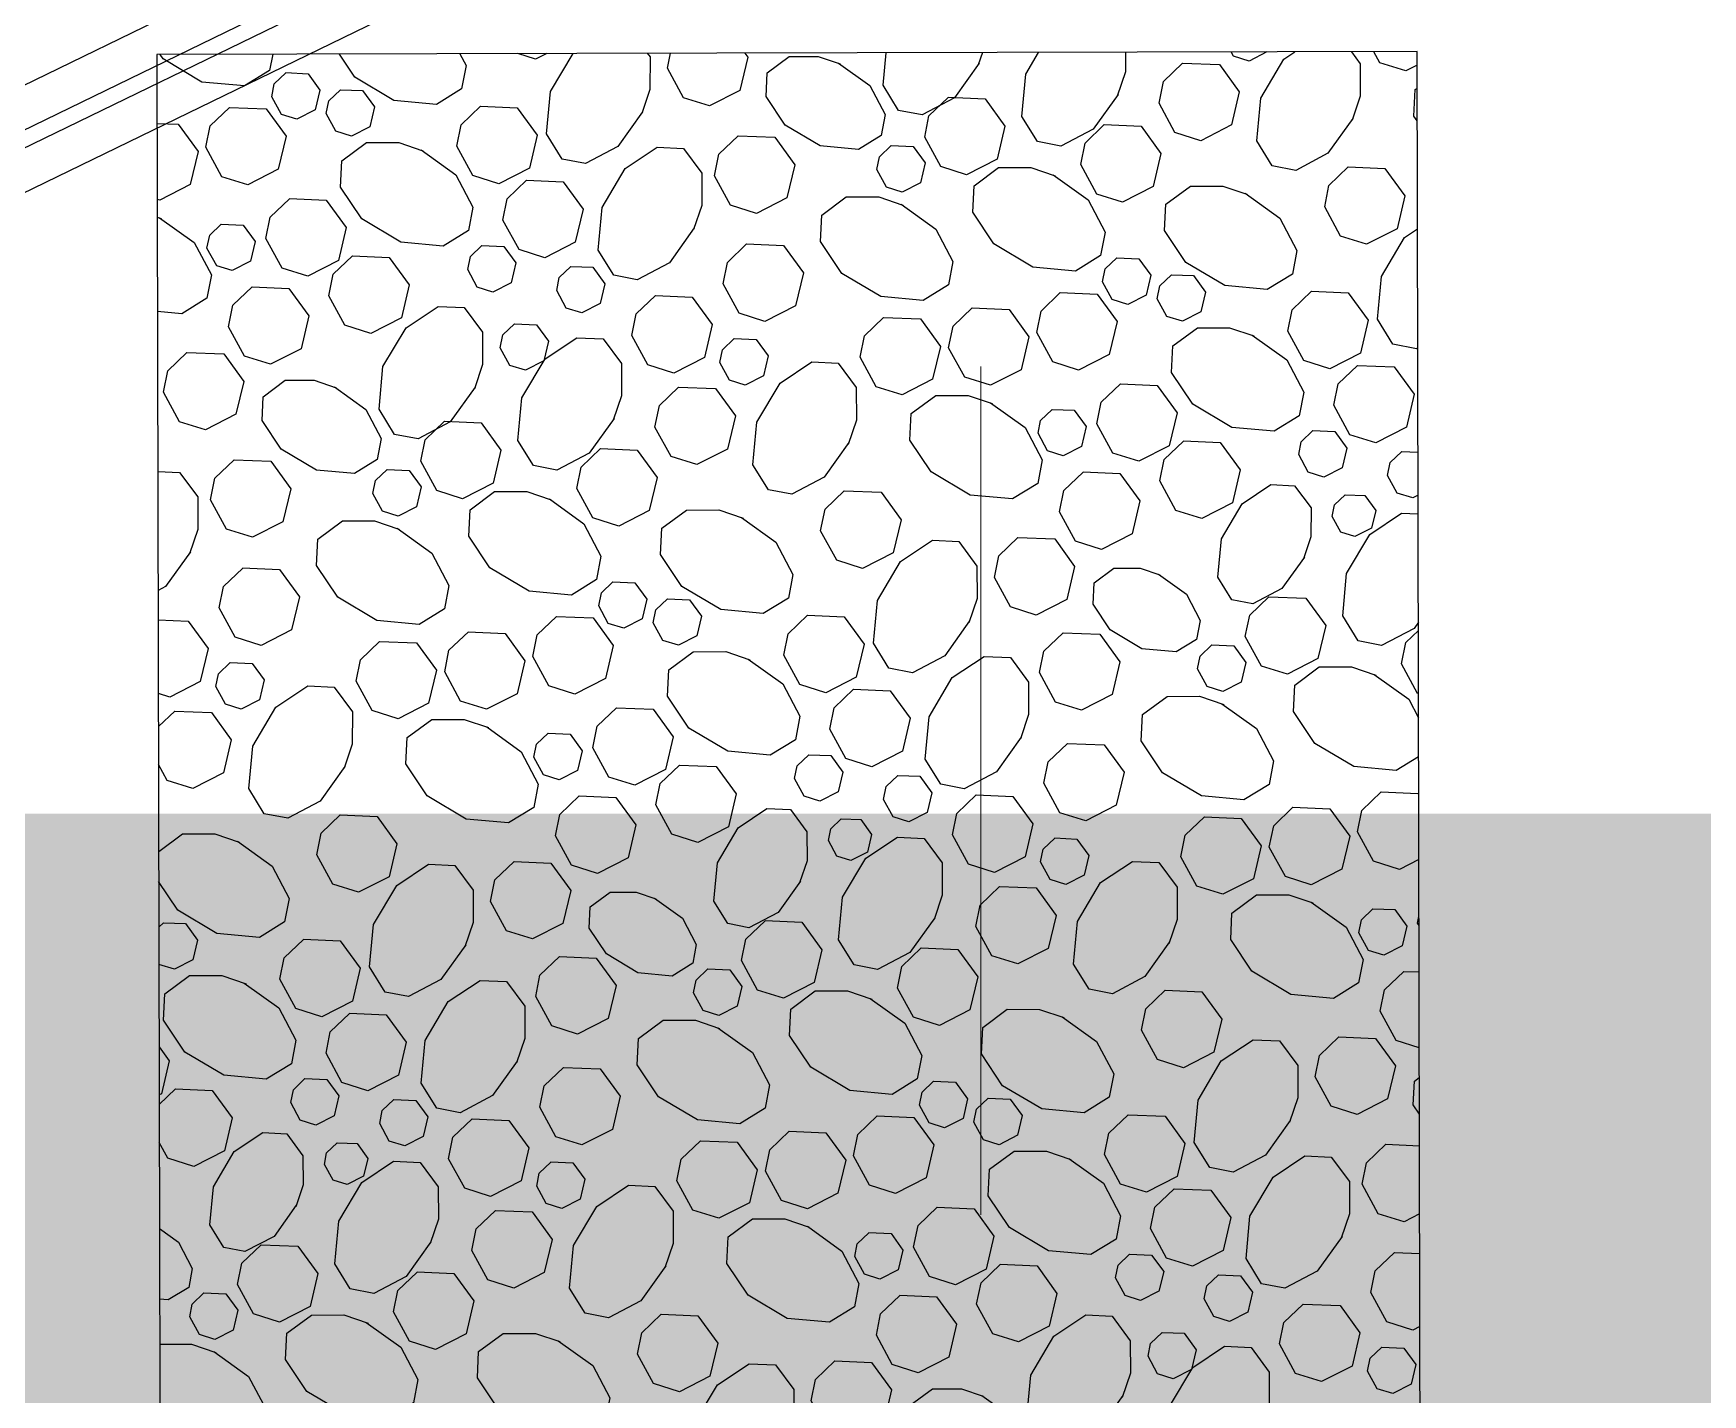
# Model space of a CAD drawing. Header units: feet. Extents: x 7707 to 9528, y 2602 to 5512.
# Drawn here: x 9242.41 to 9262.1, y 4014.53 to 4030.58 of the extents above; entities that cross this region are included whole.
import ezdxf

# ---------------------------------------------------------------- set-up
doc = ezdxf.new("R2010")
doc.units = ezdxf.units.FT
doc.header["$LTSCALE"] = 0.4
doc.header["$MEASUREMENT"] = 0
doc.linetypes.add('HIDDEN', pattern=[0.375, 0.25, -0.125])
for name, color, linetype in [('ECB', 84, 'Continuous'), ('grid', 254, 'HIDDEN'), ('STORM', 7, 'Continuous')]:
    doc.layers.add(name, color=color, linetype=linetype)

# ---------------------------------------------------------------- blocks, each defined once
blk = doc.blocks.new('A$C4CC417DA')
at = {"layer": 'STORM', "color": 1, "flags": 128}
blk.add_lwpolyline([(3.97, 16.571), (0, 7.94), (17.261, 0), (21.231, 8.631)], close=True, dxfattribs=at)
for points in [[(4.063, 16.528), (4.067, 16.434), (3.929, 16.282), (3.834, 16.276)], [(4.445, 16.353), (4.401, 16.346), (4.224, 16.438), (4.22, 16.456)], [(3.763, 16.121), (3.873, 16.144), (4.094, 16.042), (4.234, 15.909)], [(4.54, 15.735), (4.667, 15.982), (4.918, 16.032), (5.118, 15.874), (5.128, 15.616), (4.99, 15.464), (4.739, 15.448), (4.606, 15.545), (4.54, 15.736)], [(5.999, 15.637), (6, 15.626), (5.895, 15.48), (5.674, 15.454), (5.396, 15.615), (5.202, 15.897), (5.184, 16.012)], [(4.225, 15.92), (4.383, 15.64), (4.398, 15.365), (4.293, 15.219), (4.072, 15.193), (3.794, 15.354), (3.6, 15.636), (3.585, 15.734)], [(3.497, 15.543), (3.503, 15.391), (3.42, 15.3), (3.384, 15.298)], [(5.275, 15.09), (5.402, 15.337), (5.652, 15.386), (5.853, 15.229), (5.863, 14.97), (5.725, 14.819), (5.473, 14.802), (5.34, 14.9), (5.275, 15.09)], [(5.927, 15.17), (6.054, 15.417), (6.304, 15.467), (6.505, 15.309), (6.515, 15.051), (6.377, 14.899), (6.125, 14.883), (5.992, 14.98), (5.927, 15.17)], [(6.656, 15.201), (6.712, 15.309)], [(3.306, 14.93), (3.433, 15.177), (3.683, 15.227), (3.884, 15.069), (3.895, 14.81), (3.756, 14.659), (3.505, 14.643), (3.372, 14.74), (3.306, 14.93)], [(4.395, 14.947), (4.675, 15.105), (4.95, 15.119), (5.096, 15.014), (5.123, 14.793), (4.962, 14.516), (4.68, 14.322), (4.395, 14.277), (4.218, 14.369), (4.172, 14.595), (4.274, 14.816), (4.407, 14.956)], [(7.007, 15.174), (7.009, 15.129), (6.926, 15.038), (6.775, 15.028), (6.695, 15.087), (6.656, 15.201)], [(7.877, 14.774), (7.905, 14.725), (7.919, 14.449), (7.814, 14.303), (7.593, 14.277), (7.315, 14.438), (7.122, 14.72), (7.077, 15.005), (7.135, 15.115)], [(6.232, 14.658), (6.308, 14.806), (6.459, 14.836), (6.579, 14.741), (6.585, 14.586), (6.502, 14.496), (6.351, 14.486), (6.272, 14.544), (6.232, 14.658)], [(6.773, 14.676), (6.841, 14.809), (6.977, 14.836), (7.085, 14.751), (7.09, 14.611), (7.016, 14.529), (6.88, 14.52), (6.808, 14.573), (6.773, 14.676)], [(8.365, 14.549), (8.36, 14.543), (8.108, 14.527), (7.975, 14.624), (7.933, 14.748)], [(5.387, 14.546), (5.666, 14.704), (5.941, 14.718), (6.088, 14.613), (6.114, 14.392), (5.953, 14.114), (5.671, 13.921), (5.386, 13.876), (5.209, 13.968), (5.163, 14.194), (5.265, 14.415), (5.397, 14.555)], [(3.051, 14.573), (3.185, 14.512), (3.325, 14.379)], [(3.479, 14.2), (3.606, 14.447), (3.857, 14.496), (4.057, 14.339), (4.067, 14.08), (3.93, 13.929), (3.678, 13.912), (3.544, 14.01), (3.479, 14.2)], [(8.093, 14.307), (8.372, 14.465), (8.53, 14.473)], [(3.316, 14.39), (3.474, 14.11), (3.489, 13.835), (3.383, 13.689), (3.162, 13.662), (2.885, 13.824), (2.778, 13.979)], [(4.718, 14.184), (4.794, 14.332), (4.945, 14.362), (5.065, 14.267), (5.071, 14.112), (4.989, 14.021), (4.837, 14.011), (4.758, 14.069), (4.719, 14.184)], [(7.071, 14.2), (7.213, 13.948), (7.226, 13.701), (7.132, 13.569), (6.933, 13.545), (6.683, 13.69), (6.508, 13.944), (6.468, 14.201), (6.551, 14.359), (6.754, 14.402), (6.953, 14.309), (7.079, 14.19)], [(8.797, 14.351), (8.82, 14.153), (8.659, 13.875), (8.377, 13.682), (8.092, 13.637), (7.916, 13.729), (7.869, 13.955), (7.971, 14.176), (8.104, 14.316)], [(8.919, 13.983), (9.046, 14.23), (9.056, 14.232)], [(7.229, 13.833), (7.356, 14.08), (7.606, 14.13), (7.807, 13.972), (7.818, 13.714), (7.679, 13.562), (7.427, 13.545), (7.294, 13.643), (7.229, 13.833)], [(4.43, 13.864), (4.506, 14.012), (4.657, 14.042), (4.777, 13.947), (4.783, 13.792), (4.7, 13.701), (4.549, 13.691), (4.469, 13.75), (4.43, 13.864)], [(5.893, 13.741), (6.02, 13.988), (6.271, 14.037), (6.472, 13.879), (6.482, 13.621), (6.344, 13.469), (6.092, 13.453), (5.959, 13.551), (5.894, 13.741)], [(9.501, 14.027), (9.507, 13.863), (9.369, 13.711), (9.117, 13.695), (8.984, 13.792), (8.919, 13.983)], [(3.662, 13.692), (3.942, 13.851), (4.217, 13.865), (4.363, 13.76), (4.389, 13.539), (4.228, 13.261), (3.946, 13.067), (3.662, 13.023), (3.485, 13.115), (3.438, 13.34), (3.54, 13.562), (3.673, 13.701)], [(9.953, 13.819), (9.932, 13.817), (9.892, 13.847)], [(5.303, 13.491), (5.43, 13.737), (5.68, 13.787), (5.881, 13.629), (5.891, 13.371), (5.753, 13.219), (5.501, 13.203), (5.368, 13.3), (5.303, 13.49)], [(9.692, 13.557), (9.768, 13.705), (9.918, 13.734), (10.039, 13.64), (10.045, 13.485), (9.962, 13.394), (9.811, 13.384), (9.731, 13.443), (9.692, 13.557)], [(2.601, 13.595), (2.672, 13.527)], [(4.488, 13.368), (4.615, 13.615), (4.866, 13.665), (5.066, 13.507), (5.076, 13.248), (4.938, 13.097), (4.686, 13.08), (4.554, 13.178), (4.488, 13.368)], [(8.745, 13.331), (8.872, 13.578), (9.122, 13.628), (9.323, 13.47), (9.333, 13.211), (9.195, 13.06), (8.943, 13.043), (8.81, 13.141), (8.745, 13.331)], [(10.218, 13.57), (10.27, 13.673)], [(2.662, 13.538), (2.821, 13.259), (2.835, 12.984), (2.73, 12.837), (2.509, 12.811), (2.297, 12.934)], [(2.798, 13.219), (2.925, 13.466), (3.176, 13.515), (3.377, 13.358), (3.386, 13.099), (3.248, 12.948), (2.997, 12.931), (2.864, 13.028), (2.799, 13.219)], [(7.378, 13.289), (7.454, 13.437), (7.605, 13.467), (7.725, 13.372), (7.731, 13.217), (7.648, 13.126), (7.497, 13.116), (7.417, 13.175), (7.378, 13.289)], [(10.79, 13.433), (10.668, 13.299), (10.416, 13.282), (10.283, 13.38), (10.218, 13.57)], [(7.812, 13.172), (8.091, 13.331), (8.366, 13.345), (8.513, 13.24), (8.539, 13.019), (8.378, 12.741), (8.096, 12.548), (7.811, 12.503), (7.634, 12.595), (7.588, 12.82), (7.69, 13.042), (7.823, 13.182)], [(11.244, 13.225), (11.161, 13.212), (11.002, 13.295), (10.993, 13.34)], [(5.787, 12.956), (5.914, 13.203), (6.165, 13.252), (6.365, 13.095), (6.375, 12.836), (6.237, 12.685), (5.986, 12.668), (5.853, 12.766), (5.788, 12.956)], [(6.724, 13.148), (6.951, 13.276), (7.174, 13.288), (7.292, 13.203), (7.313, 13.024), (7.183, 12.799), (6.954, 12.642), (6.724, 12.606), (6.581, 12.68), (6.543, 12.863), (6.626, 13.042), (6.733, 13.155)], [(9.452, 13.156), (9.732, 13.315), (10.007, 13.329), (10.153, 13.224), (10.18, 13.003), (10.018, 12.725), (9.736, 12.531), (9.452, 12.487), (9.275, 12.579), (9.228, 12.804), (9.33, 13.025), (9.463, 13.165)], [(10.46, 12.918), (10.587, 13.164), (10.838, 13.214), (11.038, 13.056), (11.048, 12.798), (10.91, 12.646), (10.659, 12.63), (10.526, 12.727), (10.46, 12.918)], [(5.261, 12.942), (5.337, 13.091), (5.487, 13.12), (5.608, 13.026), (5.614, 12.871), (5.531, 12.78), (5.38, 12.77), (5.3, 12.828), (5.261, 12.942)], [(11.344, 12.9), (11.46, 13.125)], [(4.314, 12.717), (4.441, 12.964), (4.691, 13.013), (4.892, 12.855), (4.902, 12.597), (4.764, 12.446), (4.512, 12.429), (4.379, 12.527), (4.314, 12.717)], [(8.53, 12.695), (8.657, 12.942), (8.907, 12.991), (9.108, 12.834), (9.118, 12.575), (8.98, 12.423), (8.728, 12.407), (8.595, 12.505), (8.53, 12.695)], [(2.947, 12.675), (3.024, 12.823), (3.174, 12.852), (3.294, 12.758), (3.3, 12.603), (3.217, 12.512), (3.066, 12.502), (2.987, 12.56), (2.947, 12.675)], [(11.927, 12.911), (11.932, 12.78), (11.794, 12.628), (11.542, 12.612), (11.409, 12.709), (11.344, 12.9)], [(2.217, 12.577), (2.469, 12.719), (2.716, 12.732), (2.848, 12.638), (2.872, 12.439), (2.726, 12.189), (2.473, 12.015), (2.216, 11.975), (2.057, 12.057), (2.015, 12.26), (2.107, 12.459), (2.227, 12.585)], [(3.381, 12.558), (3.661, 12.716), (3.936, 12.731), (4.082, 12.626), (4.108, 12.405), (3.947, 12.127), (3.665, 11.933), (3.38, 11.889), (3.204, 11.981), (3.157, 12.206), (3.259, 12.428), (3.392, 12.567)], [(5.022, 12.542), (5.301, 12.7), (5.576, 12.714), (5.722, 12.609), (5.749, 12.388), (5.588, 12.111), (5.306, 11.917), (5.021, 11.872), (4.844, 11.964), (4.797, 12.19), (4.9, 12.411), (5.033, 12.551)], [(12.111, 12.616), (12.198, 12.786)], [(6.03, 12.303), (6.156, 12.55), (6.407, 12.599), (6.608, 12.442), (6.618, 12.183), (6.48, 12.032), (6.228, 12.016), (6.095, 12.113), (6.03, 12.303)], [(6.824, 12.312), (6.951, 12.558), (7.202, 12.608), (7.402, 12.45), (7.412, 12.192), (7.274, 12.04), (7.022, 12.024), (6.889, 12.121), (6.824, 12.312)], [(12.697, 12.557), (12.699, 12.496), (12.561, 12.345), (12.309, 12.328), (12.176, 12.426), (12.111, 12.616)], [(10.878, 12.322), (11.037, 12.043), (11.051, 11.768), (10.946, 11.621), (10.725, 11.595), (10.447, 11.756), (10.253, 12.038), (10.209, 12.323), (10.301, 12.5), (10.526, 12.546), (10.747, 12.444), (10.887, 12.311)], [(11.836, 12.309), (11.994, 12.029), (12.008, 11.754), (11.904, 11.608), (11.682, 11.582), (11.404, 11.743), (11.211, 12.025), (11.167, 12.309), (11.258, 12.486), (11.484, 12.533), (11.705, 12.431), (11.845, 12.298)], [(4.099, 12.08), (4.226, 12.327), (4.477, 12.377), (4.677, 12.219), (4.687, 11.961), (4.549, 11.809), (4.297, 11.793), (4.164, 11.89), (4.099, 12.08)], [(12.718, 12.23), (12.794, 12.378), (12.945, 12.408), (13.065, 12.314), (13.071, 12.158), (12.988, 12.068), (12.837, 12.058), (12.757, 12.116), (12.718, 12.23)], [(7.594, 11.99), (7.721, 12.237), (7.971, 12.286), (8.172, 12.128), (8.182, 11.87), (8.044, 11.719), (7.792, 11.702), (7.659, 11.8), (7.594, 11.99)], [(9.276, 12.061), (9.434, 11.782), (9.449, 11.506), (9.344, 11.36), (9.123, 11.334), (8.845, 11.495), (8.651, 11.777), (8.607, 12.062), (8.699, 12.238), (8.924, 12.285), (9.145, 12.183), (9.285, 12.05)], [(9.591, 11.877), (9.718, 12.124), (9.969, 12.173), (10.17, 12.015), (10.179, 11.757), (10.041, 11.605), (9.79, 11.589), (9.657, 11.687), (9.591, 11.877)], [(12.175, 11.829), (12.302, 12.076), (12.552, 12.125), (12.753, 11.967), (12.763, 11.709), (12.625, 11.557), (12.373, 11.541), (12.24, 11.638), (12.175, 11.829)], [(1.851, 11.966), (1.89, 11.973), (2.091, 11.815), (2.101, 11.557), (1.963, 11.406), (1.711, 11.389), (1.618, 11.457)], [(2.396, 11.659), (2.523, 11.906), (2.774, 11.955), (2.975, 11.797), (2.985, 11.539), (2.847, 11.388), (2.595, 11.371), (2.462, 11.469), (2.397, 11.659)], [(6.447, 11.708), (6.606, 11.428), (6.62, 11.153), (6.515, 11.007), (6.294, 10.98), (6.016, 11.142), (5.823, 11.424), (5.778, 11.709), (5.87, 11.885), (6.095, 11.932), (6.317, 11.83), (6.457, 11.697)], [(7.405, 11.694), (7.563, 11.415), (7.578, 11.14), (7.473, 10.994), (7.251, 10.967), (6.974, 11.128), (6.78, 11.41), (6.736, 11.695), (6.827, 11.872), (7.053, 11.918), (7.274, 11.816), (7.414, 11.684)], [(8.201, 11.604), (8.278, 11.752), (8.428, 11.782), (8.548, 11.687), (8.554, 11.532), (8.471, 11.441), (8.32, 11.431), (8.24, 11.49), (8.202, 11.604)], [(3.163, 11.375), (3.29, 11.622), (3.541, 11.672), (3.741, 11.514), (3.751, 11.255), (3.613, 11.104), (3.361, 11.088), (3.228, 11.185), (3.163, 11.375)], [(4.845, 11.447), (5.004, 11.167), (5.018, 10.892), (4.913, 10.746), (4.692, 10.719), (4.414, 10.881), (4.221, 11.163), (4.176, 11.447), (4.268, 11.624), (4.493, 11.671), (4.715, 11.569), (4.855, 11.436)], [(10.978, 11.312), (11.105, 11.558), (11.355, 11.608), (11.556, 11.45), (11.566, 11.192), (11.428, 11.04), (11.176, 11.024), (11.043, 11.121), (10.978, 11.311)], [(5.16, 11.262), (5.287, 11.509), (5.538, 11.559), (5.739, 11.401), (5.749, 11.142), (5.611, 10.991), (5.359, 10.974), (5.226, 11.072), (5.161, 11.262)], [(7.658, 11.203), (7.785, 11.449), (8.035, 11.499), (8.236, 11.341), (8.246, 11.082), (8.108, 10.931), (7.856, 10.915), (7.723, 11.012), (7.658, 11.202)], [(10.326, 11.231), (10.453, 11.478), (10.703, 11.527), (10.904, 11.37), (10.914, 11.111), (10.776, 10.96), (10.524, 10.943), (10.391, 11.041), (10.326, 11.231)], [(11.707, 11.342), (11.783, 11.49), (11.933, 11.52), (12.054, 11.425), (12.06, 11.27), (11.977, 11.179), (11.826, 11.169), (11.746, 11.228), (11.707, 11.342)], [(8.357, 11.072), (8.484, 11.319), (8.735, 11.368), (8.936, 11.21), (8.945, 10.952), (8.808, 10.8), (8.556, 10.784), (8.423, 10.881), (8.357, 11.072)], [(12.884, 11.157), (13.042, 10.878), (13.056, 10.603), (12.951, 10.456), (12.73, 10.43), (12.452, 10.591), (12.259, 10.873), (12.214, 11.158), (12.306, 11.335), (12.532, 11.381), (12.753, 11.279), (12.893, 11.146)], [(1.545, 11.299), (1.578, 11.306), (1.8, 11.203), (1.94, 11.071)], [(2.888, 11.068), (3.047, 10.788), (3.061, 10.513), (2.956, 10.367), (2.735, 10.341), (2.457, 10.502), (2.263, 10.784), (2.219, 11.069), (2.311, 11.245), (2.536, 11.292), (2.758, 11.19), (2.897, 11.057)], [(9.447, 11.088), (9.726, 11.246), (10.001, 11.261), (10.147, 11.156), (10.174, 10.935), (10.013, 10.657), (9.731, 10.463), (9.446, 10.419), (9.269, 10.511), (9.222, 10.736), (9.325, 10.957), (9.457, 11.097)], [(1.931, 11.081), (2.089, 10.802), (2.103, 10.527), (1.998, 10.381), (1.777, 10.354), (1.499, 10.516), (1.311, 10.79)], [(3.77, 10.99), (3.847, 11.138), (3.997, 11.168), (4.117, 11.073), (4.123, 10.918), (4.041, 10.827), (3.889, 10.817), (3.81, 10.876), (3.771, 10.99)], [(6.547, 10.697), (6.674, 10.944), (6.925, 10.994), (7.125, 10.836), (7.135, 10.577), (6.997, 10.426), (6.745, 10.41), (6.612, 10.507), (6.547, 10.697)], [(11.284, 10.799), (11.36, 10.947), (11.51, 10.978), (11.63, 10.883), (11.636, 10.727), (11.553, 10.637), (11.402, 10.627), (11.323, 10.685), (11.284, 10.799)], [(11.922, 10.775), (11.998, 10.923), (12.148, 10.952), (12.269, 10.858), (12.275, 10.703), (12.192, 10.612), (12.041, 10.602), (11.961, 10.66), (11.922, 10.775)], [(3.227, 10.588), (3.354, 10.835), (3.605, 10.884), (3.805, 10.727), (3.815, 10.468), (3.677, 10.317), (3.425, 10.3), (3.292, 10.398), (3.228, 10.588)], [(5.895, 10.617), (6.022, 10.863), (6.273, 10.913), (6.473, 10.755), (6.483, 10.497), (6.345, 10.345), (6.094, 10.329), (5.961, 10.426), (5.895, 10.617)], [(7.276, 10.728), (7.352, 10.876), (7.503, 10.905), (7.623, 10.811), (7.629, 10.656), (7.546, 10.565), (7.395, 10.555), (7.315, 10.613), (7.276, 10.728)], [(10.438, 10.687), (10.717, 10.845), (10.993, 10.859), (11.139, 10.754), (11.165, 10.533), (11.004, 10.256), (10.722, 10.062), (10.437, 10.017), (10.26, 10.109), (10.214, 10.335), (10.316, 10.556), (10.449, 10.696)], [(3.927, 10.457), (4.053, 10.704), (4.304, 10.754), (4.505, 10.596), (4.515, 10.337), (4.377, 10.186), (4.125, 10.169), (3.992, 10.267), (3.927, 10.457)], [(8.367, 10.531), (8.525, 10.251), (8.539, 9.976), (8.434, 9.83), (8.213, 9.803), (7.935, 9.965), (7.742, 10.247), (7.697, 10.532), (7.79, 10.708), (8.015, 10.755), (8.236, 10.653), (8.376, 10.52)], [(1.228, 10.611), (1.232, 10.516), (1.137, 10.412)], [(5.016, 10.474), (5.295, 10.632), (5.571, 10.646), (5.717, 10.541), (5.743, 10.32), (5.582, 10.042), (5.3, 9.849), (5.015, 9.804), (4.838, 9.896), (4.792, 10.121), (4.894, 10.343), (5.027, 10.483)], [(8.53, 10.341), (8.657, 10.588), (8.908, 10.638), (9.108, 10.48), (9.118, 10.221), (8.98, 10.07), (8.729, 10.053), (8.595, 10.151), (8.53, 10.341)], [(9.769, 10.325), (9.846, 10.473), (9.996, 10.503), (10.116, 10.408), (10.123, 10.253), (10.04, 10.162), (9.889, 10.152), (9.809, 10.211), (9.77, 10.325)], [(12.23, 10.306), (12.389, 10.026), (12.403, 9.751), (12.298, 9.605), (12.077, 9.579), (11.799, 9.74), (11.606, 10.022), (11.561, 10.307), (11.653, 10.483), (11.878, 10.53), (12.1, 10.428), (12.24, 10.295)], [(2.03, 10.071), (2.157, 10.318), (2.408, 10.367), (2.608, 10.209), (2.618, 9.951), (2.481, 9.8), (2.229, 9.783), (2.096, 9.881), (2.03, 10.071)], [(6.853, 10.185), (6.929, 10.333), (7.079, 10.363), (7.199, 10.268), (7.206, 10.113), (7.123, 10.022), (6.971, 10.012), (6.892, 10.071), (6.853, 10.185)], [(7.393, 10.203), (7.462, 10.336), (7.597, 10.362), (7.706, 10.277), (7.711, 10.138), (7.636, 10.056), (7.501, 10.047), (7.429, 10.1), (7.394, 10.202)], [(1.378, 9.99), (1.505, 10.237), (1.756, 10.287), (1.957, 10.129), (1.967, 9.87), (1.829, 9.719), (1.577, 9.703), (1.444, 9.8), (1.379, 9.99)], [(2.76, 10.101), (2.836, 10.249), (2.986, 10.279), (3.106, 10.184), (3.112, 10.029), (3.03, 9.938), (2.879, 9.929), (2.799, 9.987), (2.76, 10.101)], [(6.007, 10.072), (6.287, 10.231), (6.562, 10.245), (6.708, 10.14), (6.734, 9.919), (6.573, 9.641), (6.291, 9.448), (6.006, 9.403), (5.83, 9.495), (5.783, 9.72), (5.885, 9.942), (6.018, 10.082)], [(3.936, 9.916), (4.095, 9.637), (4.109, 9.362), (4.004, 9.215), (3.783, 9.189), (3.505, 9.35), (3.311, 9.632), (3.267, 9.917), (3.359, 10.094), (3.584, 10.14), (3.805, 10.038), (3.945, 9.905)], [(9.481, 10.005), (9.557, 10.153), (9.708, 10.183), (9.828, 10.089), (9.834, 9.933), (9.751, 9.843), (9.6, 9.833), (9.52, 9.891), (9.481, 10.005)], [(10.944, 9.882), (11.071, 10.129), (11.322, 10.178), (11.523, 10.021), (11.533, 9.762), (11.395, 9.611), (11.143, 9.594), (11.01, 9.692), (10.945, 9.882)], [(0.954, 10.015), (1.054, 10.02), (1.2, 9.915), (1.226, 9.694), (1.065, 9.416), (0.783, 9.222), (0.575, 9.19)], [(4.099, 9.727), (4.226, 9.974), (4.477, 10.023), (4.678, 9.865), (4.688, 9.607), (4.55, 9.456), (4.298, 9.439), (4.165, 9.536), (4.1, 9.727)], [(8.713, 9.833), (8.993, 9.992), (9.268, 10.006), (9.414, 9.901), (9.441, 9.68), (9.279, 9.402), (8.997, 9.209), (8.713, 9.164), (8.536, 9.256), (8.489, 9.481), (8.591, 9.703), (8.724, 9.843)], [(5.339, 9.711), (5.415, 9.859), (5.565, 9.888), (5.686, 9.794), (5.692, 9.639), (5.609, 9.548), (5.458, 9.538), (5.378, 9.596), (5.339, 9.711)], [(7.691, 9.727), (7.834, 9.475), (7.846, 9.227), (7.752, 9.096), (7.553, 9.072), (7.303, 9.217), (7.129, 9.471), (7.089, 9.727), (7.171, 9.886), (7.374, 9.928), (7.573, 9.837), (7.699, 9.717)], [(10.354, 9.632), (10.481, 9.879), (10.731, 9.928), (10.932, 9.77), (10.942, 9.512), (10.804, 9.36), (10.552, 9.344), (10.419, 9.442), (10.354, 9.632)], [(2.336, 9.559), (2.412, 9.707), (2.562, 9.737), (2.683, 9.642), (2.689, 9.487), (2.606, 9.396), (2.455, 9.386), (2.375, 9.445), (2.336, 9.559)], [(2.974, 9.534), (3.05, 9.682), (3.201, 9.712), (3.321, 9.617), (3.327, 9.462), (3.245, 9.371), (3.093, 9.361), (3.013, 9.419), (2.974, 9.534)], [(9.539, 9.509), (9.666, 9.756), (9.917, 9.806), (10.117, 9.648), (10.127, 9.389), (9.989, 9.238), (9.737, 9.222), (9.605, 9.319), (9.539, 9.509)], [(1.49, 9.446), (1.77, 9.604), (2.045, 9.619), (2.191, 9.514), (2.218, 9.293), (2.056, 9.015), (1.774, 8.821), (1.489, 8.777), (1.313, 8.869), (1.266, 9.094), (1.368, 9.316), (1.501, 9.455)], [(5.05, 9.391), (5.127, 9.539), (5.277, 9.569), (5.397, 9.474), (5.403, 9.319), (5.32, 9.228), (5.17, 9.218), (5.09, 9.277), (5.05, 9.391)], [(7.849, 9.36), (7.976, 9.607), (8.227, 9.656), (8.428, 9.499), (8.438, 9.24), (8.3, 9.089), (8.048, 9.072), (7.915, 9.17), (7.85, 9.36)], [(6.514, 9.267), (6.64, 9.514), (6.891, 9.564), (7.092, 9.406), (7.102, 9.148), (6.964, 8.996), (6.712, 8.98), (6.579, 9.077), (6.514, 9.267)], [(11.782, 9.341), (12.034, 9.484), (12.281, 9.496), (12.413, 9.402), (12.437, 9.203), (12.292, 8.953), (12.038, 8.779), (11.781, 8.739), (11.623, 8.821), (11.58, 9.024), (11.673, 9.224), (11.792, 9.349)], [(4.283, 9.219), (4.562, 9.377), (4.837, 9.391), (4.983, 9.287), (5.01, 9.065), (4.849, 8.788), (4.566, 8.594), (4.282, 8.55), (4.105, 8.642), (4.058, 8.867), (4.161, 9.088), (4.294, 9.228)], [(5.923, 9.017), (6.05, 9.264), (6.301, 9.314), (6.501, 9.156), (6.511, 8.898), (6.373, 8.746), (6.122, 8.73), (5.989, 8.827), (5.923, 9.017)], [(10.838, 9.097), (10.965, 9.344), (11.216, 9.394), (11.416, 9.236), (11.426, 8.977), (11.288, 8.826), (11.037, 8.81), (10.904, 8.907), (10.839, 9.097)], [(0.822, 9.084), (0.898, 9.232), (1.048, 9.262), (1.169, 9.167), (1.175, 9.012), (1.092, 8.921), (0.941, 8.911), (0.861, 8.97), (0.822, 9.084)], [(3.283, 9.065), (3.441, 8.785), (3.455, 8.511), (3.351, 8.364), (3.129, 8.338), (2.851, 8.499), (2.658, 8.781), (2.614, 9.066), (2.705, 9.242), (2.931, 9.289), (3.152, 9.187), (3.292, 9.054)], [(5.108, 8.895), (5.235, 9.142), (5.486, 9.191), (5.687, 9.034), (5.697, 8.775), (5.559, 8.624), (5.307, 8.607), (5.174, 8.705), (5.109, 8.895)], [(10.312, 9.084), (10.388, 9.232), (10.538, 9.261), (10.659, 9.167), (10.665, 9.012), (10.582, 8.921), (10.431, 8.911), (10.351, 8.969), (10.312, 9.083)], [(9.365, 8.858), (9.492, 9.105), (9.743, 9.154), (9.943, 8.997), (9.954, 8.738), (9.816, 8.587), (9.563, 8.57), (9.431, 8.668), (9.365, 8.858)], [(0.533, 8.765), (0.61, 8.913), (0.76, 8.942), (0.881, 8.848), (0.887, 8.693), (0.804, 8.602), (0.653, 8.592), (0.573, 8.65), (0.534, 8.765)], [(1.997, 8.641), (2.124, 8.888), (2.374, 8.938), (2.575, 8.78), (2.585, 8.521), (2.447, 8.37), (2.195, 8.353), (2.062, 8.451), (1.997, 8.641)], [(3.419, 8.746), (3.545, 8.993), (3.796, 9.042), (3.997, 8.884), (4.007, 8.626), (3.869, 8.475), (3.617, 8.458), (3.484, 8.556), (3.419, 8.746)], [(7.998, 8.816), (8.075, 8.964), (8.225, 8.993), (8.345, 8.899), (8.351, 8.744), (8.269, 8.653), (8.117, 8.643), (8.038, 8.702), (7.998, 8.816)], [(7.345, 8.675), (7.571, 8.803), (7.794, 8.814), (7.912, 8.73), (7.934, 8.55), (7.803, 8.326), (7.575, 8.169), (7.344, 8.133), (7.201, 8.207), (7.163, 8.39), (7.246, 8.569), (7.354, 8.682)], [(8.432, 8.699), (8.712, 8.858), (8.987, 8.872), (9.133, 8.767), (9.159, 8.546), (8.998, 8.268), (8.716, 8.074), (8.431, 8.03), (8.255, 8.122), (8.208, 8.347), (8.31, 8.569), (8.443, 8.708)], [(10.073, 8.683), (10.352, 8.841), (10.627, 8.855), (10.773, 8.751), (10.8, 8.53), (10.639, 8.252), (10.357, 8.059), (10.072, 8.014), (9.895, 8.106), (9.849, 8.331), (9.951, 8.552), (10.084, 8.692)], [(0.365, 8.733), (0.466, 8.66), (0.493, 8.439), (0.332, 8.161), (0.05, 7.968), (0.01, 7.962)], [(1.406, 8.391), (1.533, 8.638), (1.784, 8.687), (1.985, 8.53), (1.995, 8.271), (1.857, 8.12), (1.605, 8.103), (1.472, 8.201), (1.407, 8.391)], [(6.408, 8.483), (6.535, 8.73), (6.785, 8.779), (6.986, 8.622), (6.996, 8.363), (6.858, 8.212), (6.606, 8.195), (6.473, 8.292), (6.408, 8.483)], [(11.081, 8.444), (11.208, 8.691), (11.458, 8.741), (11.659, 8.583), (11.669, 8.324), (11.531, 8.173), (11.279, 8.156), (11.146, 8.254), (11.081, 8.444)], [(0.592, 8.269), (0.719, 8.515), (0.969, 8.565), (1.17, 8.407), (1.18, 8.149), (1.042, 7.997), (0.79, 7.981), (0.657, 8.078), (0.592, 8.268)], [(5.881, 8.469), (5.957, 8.618), (6.108, 8.647), (6.228, 8.552), (6.234, 8.397), (6.151, 8.306), (6, 8.296), (5.92, 8.355), (5.881, 8.469)], [(4.934, 8.244), (5.062, 8.491), (5.312, 8.54), (5.513, 8.382), (5.522, 8.124), (5.384, 7.972), (5.133, 7.956), (5, 8.053), (4.935, 8.244)], [(9.15, 8.222), (9.277, 8.468), (9.528, 8.518), (9.729, 8.36), (9.738, 8.102), (9.6, 7.951), (9.349, 7.934), (9.215, 8.031), (9.15, 8.222)], [(3.568, 8.201), (3.644, 8.35), (3.794, 8.379), (3.915, 8.284), (3.921, 8.129), (3.838, 8.039), (3.686, 8.029), (3.607, 8.087), (3.568, 8.201)], [(2.837, 8.104), (3.089, 8.246), (3.336, 8.259), (3.468, 8.165), (3.492, 7.966), (3.347, 7.716), (3.093, 7.542), (2.837, 7.501), (2.678, 7.584), (2.635, 7.787), (2.727, 7.986), (2.847, 8.112)], [(4.001, 8.085), (4.281, 8.243), (4.556, 8.257), (4.702, 8.153), (4.729, 7.932), (4.567, 7.654), (4.285, 7.46), (4.001, 7.416), (3.824, 7.507), (3.777, 7.733), (3.879, 7.954), (4.012, 8.094)], [(5.642, 8.069), (5.922, 8.227), (6.197, 8.241), (6.343, 8.136), (6.369, 7.915), (6.208, 7.637), (5.926, 7.444), (5.641, 7.399), (5.464, 7.491), (5.418, 7.716), (5.52, 7.938), (5.653, 8.078)], [(1.891, 7.856), (2.018, 8.103), (2.268, 8.153), (2.469, 7.995), (2.479, 7.737), (2.341, 7.585), (2.089, 7.569), (1.956, 7.666), (1.891, 7.856)], [(6.65, 7.83), (6.777, 8.077), (7.027, 8.126), (7.228, 7.969), (7.238, 7.71), (7.1, 7.559), (6.848, 7.542), (6.715, 7.64), (6.65, 7.83)], [(7.444, 7.839), (7.571, 8.085), (7.822, 8.135), (8.022, 7.977), (8.032, 7.719), (7.894, 7.567), (7.643, 7.551), (7.509, 7.648), (7.444, 7.839)], [(11.499, 7.849), (11.657, 7.57), (11.671, 7.294), (11.566, 7.148), (11.345, 7.122), (11.067, 7.283), (10.874, 7.565), (10.829, 7.85), (10.921, 8.027), (11.146, 8.073), (11.368, 7.971), (11.508, 7.838)], [(1.365, 7.843), (1.44, 7.991), (1.591, 8.021), (1.711, 7.926), (1.717, 7.771), (1.635, 7.68), (1.483, 7.67), (1.404, 7.729), (1.364, 7.843)], [(0.472, 7.723), (0.545, 7.864), (0.795, 7.914), (0.996, 7.756), (1.006, 7.498), (0.993, 7.483)], [(4.719, 7.607), (4.846, 7.854), (5.097, 7.904), (5.298, 7.746), (5.308, 7.487), (5.169, 7.336), (4.918, 7.32), (4.785, 7.417), (4.719, 7.607)], [(8.214, 7.516), (8.341, 7.763), (8.592, 7.813), (8.793, 7.655), (8.802, 7.397), (8.665, 7.245), (8.413, 7.229), (8.28, 7.326), (8.214, 7.516)], [(9.896, 7.588), (10.055, 7.308), (10.069, 7.033), (9.964, 6.887), (9.743, 6.861), (9.465, 7.022), (9.272, 7.304), (9.227, 7.589), (9.319, 7.765), (9.544, 7.812), (9.766, 7.71), (9.906, 7.577)], [(10.212, 7.404), (10.338, 7.65), (10.589, 7.7), (10.79, 7.542), (10.8, 7.284), (10.662, 7.132), (10.41, 7.116), (10.277, 7.213), (10.212, 7.404)], [(1.125, 7.442), (1.405, 7.6), (1.68, 7.615), (1.826, 7.51), (1.852, 7.289), (1.76, 7.13)], [(1.114, 7.428), (1.136, 7.451)], [(2.133, 7.203), (2.26, 7.451), (2.511, 7.5), (2.711, 7.342), (2.721, 7.084), (2.583, 6.932), (2.331, 6.916), (2.198, 7.013), (2.133, 7.203)], [(3.017, 7.186), (3.143, 7.433), (3.394, 7.482), (3.595, 7.324), (3.605, 7.066), (3.467, 6.914), (3.215, 6.898), (3.082, 6.995), (3.017, 7.186)], [(7.068, 7.235), (7.226, 6.955), (7.24, 6.68), (7.135, 6.534), (6.914, 6.507), (6.637, 6.669), (6.443, 6.951), (6.398, 7.235), (6.49, 7.412), (6.716, 7.459), (6.937, 7.357), (7.077, 7.224)], [(8.025, 7.221), (8.183, 6.942), (8.198, 6.667), (8.093, 6.52), (7.872, 6.494), (7.594, 6.655), (7.4, 6.937), (7.356, 7.222), (7.448, 7.398), (7.673, 7.445), (7.895, 7.343), (8.035, 7.21)], [(8.821, 7.131), (8.898, 7.279), (9.048, 7.309), (9.168, 7.214), (9.175, 7.059), (9.092, 6.968), (8.941, 6.958), (8.861, 7.017), (8.822, 7.131)], [(3.783, 6.902), (3.911, 7.149), (4.161, 7.198), (4.362, 7.041), (4.372, 6.782), (4.234, 6.631), (3.982, 6.614), (3.849, 6.712), (3.784, 6.902)], [(5.465, 6.974), (5.624, 6.694), (5.638, 6.419), (5.533, 6.272), (5.312, 6.246), (5.034, 6.408), (4.841, 6.689), (4.796, 6.974), (4.888, 7.151), (5.114, 7.198), (5.335, 7.095), (5.475, 6.962)], [(5.781, 6.789), (5.908, 7.036), (6.158, 7.085), (6.359, 6.928), (6.369, 6.669), (6.231, 6.518), (5.979, 6.501), (5.846, 6.599), (5.781, 6.789)], [(8.278, 6.729), (8.405, 6.976), (8.656, 7.025), (8.856, 6.868), (8.866, 6.609), (8.729, 6.458), (8.477, 6.441), (8.343, 6.539), (8.278, 6.729)], [(2.855, 6.627), (2.931, 6.772), (3.156, 6.819), (3.378, 6.717), (3.518, 6.584)], [(8.978, 6.598), (9.104, 6.845), (9.355, 6.895), (9.556, 6.737), (9.566, 6.478), (9.428, 6.327), (9.176, 6.311), (9.043, 6.408), (8.978, 6.598)], [(4.391, 6.516), (4.467, 6.665), (4.617, 6.694), (4.738, 6.6), (4.744, 6.445), (4.661, 6.354), (4.51, 6.344), (4.43, 6.402), (4.391, 6.516)], [(10.067, 6.615), (10.347, 6.773), (10.621, 6.788), (10.768, 6.682), (10.794, 6.461), (10.633, 6.184), (10.351, 5.99), (10.066, 5.945), (9.889, 6.037), (9.843, 6.263), (9.945, 6.484), (10.078, 6.624)], [(3.508, 6.595), (3.667, 6.315), (3.67, 6.252)], [(6.516, 6.144), (6.642, 6.39), (6.893, 6.44), (7.094, 6.282), (7.104, 6.024), (6.966, 5.872), (6.714, 5.856), (6.581, 5.953), (6.516, 6.143)], [(7.167, 6.224), (7.294, 6.471), (7.545, 6.52), (7.746, 6.363), (7.755, 6.104), (7.618, 5.953), (7.366, 5.937), (7.233, 6.034), (7.168, 6.224)], [(7.897, 6.254), (7.973, 6.402), (8.123, 6.432), (8.244, 6.337), (8.249, 6.182), (8.167, 6.092), (8.016, 6.082), (7.936, 6.14), (7.896, 6.254)], [(3.871, 6.159), (3.975, 6.362), (4.225, 6.411), (4.426, 6.253), (4.436, 5.995), (4.375, 5.928)], [(4.547, 5.984), (4.674, 6.231), (4.924, 6.28), (5.125, 6.123), (5.135, 5.864), (4.997, 5.713), (4.861, 5.704)], [(5.636, 6.001), (5.916, 6.159), (6.191, 6.173), (6.337, 6.068), (6.363, 5.847), (6.202, 5.569), (5.92, 5.376), (5.662, 5.335)], [(8.987, 6.058), (9.146, 5.778), (9.16, 5.503), (9.055, 5.357), (8.834, 5.33), (8.556, 5.492), (8.363, 5.773), (8.318, 6.058), (8.41, 6.235), (8.635, 6.282), (8.857, 6.18), (8.997, 6.047)], [(9.15, 5.868), (9.278, 6.115), (9.528, 6.164), (9.729, 6.007), (9.739, 5.748), (9.601, 5.597), (9.349, 5.58), (9.216, 5.678), (9.151, 5.868)], [(4.602, 5.823), (4.547, 5.984)], [(5.457, 5.43), (5.412, 5.649), (5.514, 5.87), (5.647, 6.01)], [(7.473, 5.712), (7.549, 5.86), (7.699, 5.89), (7.82, 5.795), (7.826, 5.64), (7.743, 5.549), (7.592, 5.539), (7.512, 5.598), (7.473, 5.712)], [(8.014, 5.729), (8.082, 5.863), (8.218, 5.889), (8.326, 5.804), (8.331, 5.665), (8.257, 5.583), (8.121, 5.574), (8.049, 5.626), (8.014, 5.729)], [(6.627, 5.599), (6.907, 5.758), (7.182, 5.772), (7.328, 5.667), (7.355, 5.446), (7.193, 5.168), (6.911, 4.975), (6.626, 4.93), (6.45, 5.022), (6.403, 5.247), (6.505, 5.469), (6.638, 5.609)], [(5.959, 5.237), (6.035, 5.386), (6.185, 5.415), (6.306, 5.321), (6.312, 5.166), (6.229, 5.074)], [(8.311, 5.253), (8.454, 5.002), (8.466, 4.754), (8.372, 4.623), (8.173, 4.599), (7.923, 4.744), (7.749, 4.998), (7.709, 5.254), (7.792, 5.413), (7.994, 5.455), (8.194, 5.363), (8.32, 5.244)], [(9.334, 5.36), (9.613, 5.519), (9.888, 5.533), (10.034, 5.428), (10.061, 5.207), (9.9, 4.929), (9.618, 4.736), (9.333, 4.691), (9.156, 4.783), (9.11, 5.008), (9.212, 5.23), (9.345, 5.37)], [(5.975, 5.192), (5.959, 5.237)], [(8.47, 4.887), (8.597, 5.134), (8.847, 5.183), (9.048, 5.026), (9.058, 4.767), (8.92, 4.616), (8.668, 4.599), (8.535, 4.697), (8.47, 4.887)], [(7.134, 4.794), (7.261, 5.041), (7.511, 5.091), (7.712, 4.933), (7.722, 4.674), (7.584, 4.523), (7.448, 4.514)], [(6.793, 4.815), (6.921, 4.84), (7.122, 4.683), (7.122, 4.664)], [(7.189, 4.633), (7.134, 4.794)], [(8.619, 4.343), (8.695, 4.491), (8.845, 4.52), (8.966, 4.426), (8.972, 4.271), (8.889, 4.18), (8.737, 4.17), (8.658, 4.228), (8.619, 4.343)], [(8.038, 4.243), (8.192, 4.33), (8.414, 4.341), (8.533, 4.256), (8.554, 4.077), (8.521, 4.02)], [(9.052, 4.226), (9.332, 4.384), (9.607, 4.399), (9.753, 4.294), (9.78, 4.073), (9.618, 3.795), (9.375, 3.628)], [(8.83, 3.878), (8.931, 4.096), (9.063, 4.236)]]:
    blk.add_lwpolyline(points, dxfattribs=at)

msp = doc.modelspace()

# ---------------------------------------------------------------- linework, layer by layer
at = {"layer": 'ECB', "color": 5, "const_width": 10}
msp.add_lwpolyline([(9228.033, 4016.381), (9284.284, 4016.381)], dxfattribs=at)
at = {"layer": 'grid', "color": 252, "linetype": 'HIDDEN', "lineweight": 0, "ltscale": 100}
msp.add_line((9253.65, 2831.651), (9253.508, 5465.722), dxfattribs=at)
at = {"layer": 'STORM', "color": 5}
for p, q in [((9248.779, 4033.115), (9228.06, 4023.042)), ((9248.986, 4032.688), (9228.367, 4022.662)), ((9249.069, 4032.517), (9228.351, 4022.443)), ((9249.277, 4032.09), (9228.312, 4021.896))]:
    msp.add_line(p, q, dxfattribs=at)

# ---------------------------------------------------------------- block references
at = {"xscale": 1.564308112344773, "yscale": 1.564308112345316, "zscale": 1.564308112345316, "rotation": 294.8280096962427}
msp.add_blockref('A$C4CC417DA', (9232.596, 4025.115), dxfattribs=at)

doc.saveas('drawing.dxf')
